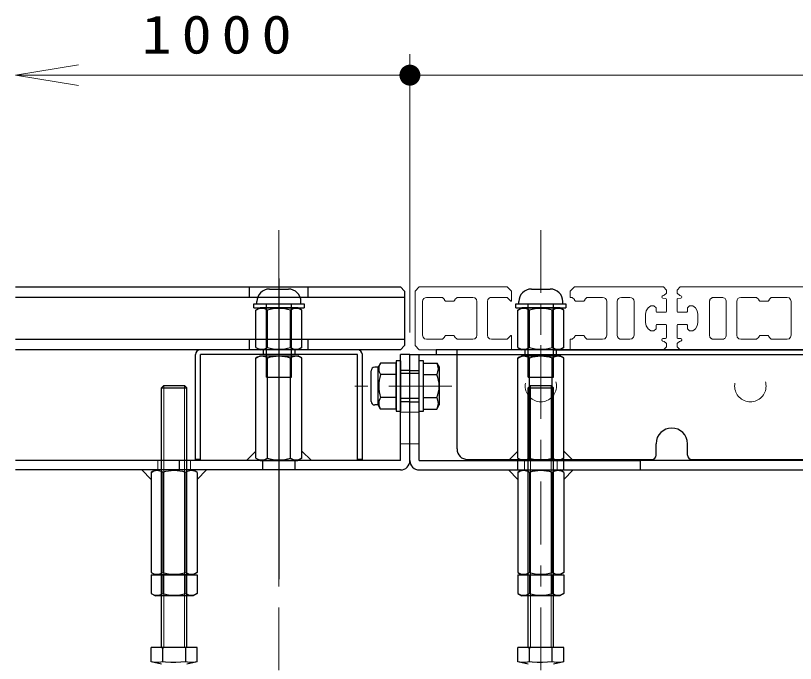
# Model space of a CAD drawing. Units: millimetres on the paper. Extents: x -385 to 0, y -594 to 267.
# Drawn here: x -181.01 to -143.79, y -175.74 to -144.84 of the extents above; entities that cross this region are included whole.
import ezdxf

# ---------------------------------------------------------------- set-up
doc = ezdxf.new("R2010")
doc.units = ezdxf.units.MM
doc.linetypes.add('USER1', pattern=[4.5, 2.5, -2])
doc.linetypes.add('USER2', pattern=[6, 3, -1, 1, -1])
doc.layers.add('1_10', color=7, linetype='Continuous', lineweight=25)
doc.styles.add('ＭＳ ゴシック', font='')
doc.styles.get('ＭＳ ゴシック').set_extended_font_data('MS Gothic')

# ---------------------------------------------------------------- blocks, each defined once
blk = doc.blocks.new('open_arrow')
at = {"color": 0, "linetype": 'Continuous', "lineweight": -2}
blk.add_lwpolyline([(7.5, 1.25), (0, 0), (7.5, -1.25)], dxfattribs=at)
blk = doc.blocks.new('filled_dot')
at = {"color": 0, "linetype": 'Continuous', "lineweight": -2, "const_width": 1.25}
blk.add_lwpolyline([(-0.625, 0, 1), (0.625, 0, 1)], format="xyb", close=True, dxfattribs=at)

msp = doc.modelspace()

# ---------------------------------------------------------------- linework, layer by layer
at = {"layer": '1_10', "lineweight": 13}
for p, q in [((-162.187, -159.954), (-162.187, -146.684)), ((-181.007, -147.684), (-162.187, -147.684)), ((-162.187, -147.684), (-62.187, -147.684))]:
    msp.add_line(p, q, dxfattribs=at)
at = {"layer": '1_10', "linetype": 'USER2', "lineweight": 13}
for p, q in [((-168.437, -182.071), (-168.437, -154.442)), ((-155.937, -182.071), (-155.937, -154.442)), ((-155.937, -163.568), (-155.937, -156.361)), ((-160.191, -162.514), (-164.812, -162.514))]:
    msp.add_line(p, q, dxfattribs=at)
at = {"layer": '1_10'}
for p, q in [((-168.437, -157.384), (-168.437, -171.721)), ((-168.887, -157.884), (-167.987, -157.884)), ((-156.387, -157.884), (-155.487, -157.884)), ((-169.487, -158.584), (-169.487, -158.484)), ((-167.387, -158.584), (-167.387, -158.484)), ((-156.987, -158.584), (-156.987, -158.484)), ((-154.887, -158.584), (-154.887, -158.484)), ((-169.637, -158.784), (-169.637, -158.584)), ((-169.637, -158.584), (-167.237, -158.584)), ((-169.637, -158.784), (-167.237, -158.784)), ((-169.534, -158.898), (-169.337, -158.784)), ((-169.534, -160.67), (-169.534, -158.898)), ((-169.487, -158.584), (-167.387, -158.584)), ((-167.537, -158.784), (-169.337, -158.784)), ((-169.037, -162.084), (-169.037, -158.584)), ((-168.986, -160.67), (-168.986, -158.898)), ((-167.889, -160.67), (-167.889, -158.898)), ((-167.837, -162.084), (-167.837, -158.584)), ((-167.34, -158.898), (-167.537, -158.784)), ((-167.34, -160.67), (-167.34, -158.898)), ((-167.237, -158.584), (-167.237, -158.784)), ((-157.137, -158.784), (-157.137, -158.584)), ((-157.137, -158.584), (-154.737, -158.584)), ((-157.137, -158.784), (-154.737, -158.784)), ((-157.034, -158.898), (-156.837, -158.784)), ((-157.034, -160.67), (-157.034, -158.898)), ((-156.987, -158.584), (-154.887, -158.584)), ((-155.037, -158.784), (-156.837, -158.784)), ((-156.537, -162.084), (-156.537, -158.584)), ((-156.486, -160.67), (-156.486, -158.898)), ((-155.389, -160.67), (-155.389, -158.898)), ((-155.337, -162.084), (-155.337, -158.584)), ((-154.84, -158.898), (-155.037, -158.784)), ((-154.84, -160.67), (-154.84, -158.898)), ((-154.737, -158.584), (-154.737, -158.784)), ((-164.687, -160.784), (-172.187, -160.784)), ((-169.534, -160.67), (-169.337, -160.784)), ((-167.537, -160.784), (-169.337, -160.784)), ((-169.187, -160.784), (-169.187, -161.014)), ((-167.687, -160.784), (-167.687, -161.014)), ((-167.34, -160.67), (-167.537, -160.784)), ((-160.937, -160.784), (-160.937, -161.014)), ((-157.034, -160.67), (-156.837, -160.784)), ((-155.037, -160.784), (-156.837, -160.784)), ((-156.687, -161.014), (-156.687, -160.784)), ((-155.337, -160.784), (-112.187, -160.784)), ((-155.187, -161.014), (-155.187, -160.784)), ((-154.84, -160.67), (-155.037, -160.784)), ((-172.417, -166.014), (-172.417, -161.014)), ((-172.187, -166.014), (-172.187, -161.014)), ((-164.687, -161.014), (-172.187, -161.014)), ((-169.534, -161.178), (-169.337, -161.064)), ((-169.337, -161.064), (-167.537, -161.064)), ((-167.34, -161.178), (-167.537, -161.064)), ((-164.687, -166.014), (-164.687, -161.014)), ((-164.457, -166.014), (-164.457, -161.014)), ((-162.637, -166.064), (-162.637, -161.014)), ((-162.187, -161.014), (-162.637, -161.014)), ((-162.187, -166.064), (-162.187, -161.014)), ((-162.187, -166.064), (-162.187, -161.014)), ((-162.187, -161.014), (-161.737, -161.014)), ((-161.737, -166.064), (-161.737, -161.014)), ((-160.937, -161.014), (-159.937, -161.014)), ((-157.034, -161.178), (-156.837, -161.064)), ((-156.837, -161.064), (-155.037, -161.064)), ((-154.84, -161.178), (-155.037, -161.064)), ((-169.534, -165.95), (-169.534, -161.178)), ((-168.986, -165.95), (-168.986, -161.178)), ((-167.889, -165.95), (-167.889, -161.178)), ((-167.34, -165.95), (-167.34, -161.178)), ((-163.583, -161.417), (-163.697, -161.614)), ((-162.837, -161.417), (-163.583, -161.417)), ((-162.637, -161.314), (-162.837, -161.314)), ((-162.837, -161.314), (-162.837, -163.714)), ((-162.837, -163.611), (-162.837, -161.417)), ((-162.637, -161.314), (-162.637, -163.714)), ((-161.537, -161.314), (-161.737, -161.314)), ((-161.737, -163.714), (-161.737, -161.314)), ((-161.537, -163.714), (-161.537, -161.314)), ((-161.537, -161.417), (-160.901, -161.417)), ((-160.901, -161.417), (-160.787, -161.614)), ((-157.034, -165.95), (-157.034, -161.178)), ((-156.486, -165.95), (-156.486, -161.178)), ((-155.389, -165.95), (-155.389, -161.178)), ((-154.84, -165.95), (-154.84, -161.178)), ((-164.037, -163.244), (-164.037, -161.784)), ((-163.697, -161.614), (-163.867, -161.614)), ((-163.697, -163.414), (-163.697, -161.614)), ((-162.187, -161.764), (-162.637, -161.764)), ((-162.187, -161.764), (-161.737, -161.764)), ((-160.787, -161.614), (-160.787, -163.414)), ((-169.037, -162.084), (-167.837, -162.084)), ((-164.037, -163.114), (-164.037, -161.914)), ((-162.837, -161.966), (-163.583, -161.966)), ((-161.737, -161.914), (-162.637, -161.914)), ((-161.537, -161.966), (-160.901, -161.966)), ((-156.537, -162.084), (-155.337, -162.084)), ((-162.837, -163.063), (-163.583, -163.063)), ((-161.737, -163.114), (-162.637, -163.114)), ((-162.187, -163.264), (-162.637, -163.264)), ((-162.187, -163.264), (-161.737, -163.264)), ((-161.537, -163.063), (-160.901, -163.063)), ((-163.697, -163.414), (-163.867, -163.414)), ((-163.583, -163.611), (-163.697, -163.414)), ((-162.837, -163.611), (-163.583, -163.611)), ((-162.837, -163.714), (-162.637, -163.714)), ((-161.737, -163.714), (-161.537, -163.714)), ((-161.537, -163.611), (-160.901, -163.611)), ((-160.901, -163.611), (-160.787, -163.414)), ((-169.534, -165.614), (-169.984, -166.064)), ((-167.34, -165.614), (-166.89, -166.064)), ((-157.034, -165.614), (-157.484, -166.064)), ((-154.84, -165.614), (-154.39, -166.064)), ((-169.534, -165.95), (-169.337, -166.064)), ((-167.34, -165.95), (-167.537, -166.064)), ((-157.034, -165.95), (-156.837, -166.064)), ((-154.84, -165.95), (-155.037, -166.064)), ((-173.187, -166.514), (-173.187, -166.064)), ((-162.637, -166.064), (-173.187, -166.064)), ((-172.187, -166.014), (-172.417, -166.014)), ((-169.337, -166.064), (-167.537, -166.064)), ((-169.212, -166.514), (-169.212, -166.064)), ((-167.662, -166.514), (-167.662, -166.064)), ((-164.457, -166.014), (-164.687, -166.014)), ((-161.737, -166.064), (-151.187, -166.064)), ((-157.037, -166.514), (-157.037, -166.064)), ((-156.837, -166.064), (-155.037, -166.064)), ((-154.837, -166.514), (-154.837, -166.064)), ((-151.187, -166.514), (-151.187, -166.064)), ((-174.534, -166.964), (-174.984, -166.514)), ((-174.534, -166.628), (-174.337, -166.514)), ((-174.534, -166.628), (-174.534, -171.4)), ((-172.537, -166.514), (-174.337, -166.514)), ((-173.986, -166.628), (-173.986, -171.4)), ((-162.637, -166.514), (-173.187, -166.514)), ((-172.889, -166.628), (-172.889, -171.4)), ((-172.34, -166.628), (-172.537, -166.514)), ((-172.34, -166.964), (-171.89, -166.514)), ((-172.34, -166.628), (-172.34, -171.4)), ((-161.737, -166.514), (-151.187, -166.514)), ((-157.034, -166.964), (-157.484, -166.514)), ((-157.034, -166.628), (-156.837, -166.514)), ((-157.034, -166.628), (-157.034, -171.4)), ((-156.837, -166.514), (-155.037, -166.514)), ((-156.486, -166.628), (-156.486, -171.4)), ((-155.389, -166.628), (-155.389, -171.4)), ((-154.84, -166.628), (-155.037, -166.514)), ((-154.84, -166.964), (-154.39, -166.514)), ((-154.84, -166.628), (-154.84, -171.4)), ((-174.534, -171.4), (-174.337, -171.514)), ((-174.534, -171.514), (-174.534, -172.4)), ((-174.534, -171.514), (-172.34, -171.514)), ((-172.537, -171.514), (-174.337, -171.514)), ((-173.986, -171.514), (-173.986, -172.4)), ((-172.889, -171.514), (-172.889, -172.4)), ((-172.34, -171.4), (-172.537, -171.514)), ((-172.34, -171.514), (-172.34, -172.4)), ((-157.034, -171.4), (-156.837, -171.514)), ((-157.034, -171.514), (-157.034, -172.4)), ((-157.034, -171.514), (-154.84, -171.514)), ((-156.837, -171.514), (-155.037, -171.514)), ((-156.486, -171.514), (-156.486, -172.4)), ((-155.389, -171.514), (-155.389, -172.4)), ((-154.84, -171.4), (-155.037, -171.514)), ((-154.84, -171.514), (-154.84, -172.4)), ((-174.534, -172.4), (-174.337, -172.514)), ((-172.537, -172.514), (-174.337, -172.514)), ((-172.34, -172.4), (-172.537, -172.514)), ((-157.034, -172.4), (-156.837, -172.514)), ((-155.037, -172.514), (-156.837, -172.514)), ((-154.84, -172.4), (-155.037, -172.514))]:
    msp.add_line(p, q, dxfattribs=at)
at = {"layer": '1_10', "color": 40}
for p, q in [((-181.007, -157.784), (-162.637, -157.784)), ((-174.237, -157.784), (-162.637, -157.784)), ((-169.837, -158.284), (-169.837, -157.784)), ((-167.037, -158.284), (-167.037, -157.784)), ((-162.637, -157.784), (-162.437, -157.984)), ((-162.637, -157.784), (-162.437, -157.984)), ((-162.437, -157.984), (-162.437, -159.034)), ((-162.437, -157.984), (-162.437, -160.584)), ((-162.437, -158.284), (-181.007, -158.284)), ((-181.007, -160.284), (-162.437, -160.284)), ((-169.837, -160.784), (-169.837, -160.284)), ((-167.037, -160.784), (-167.037, -160.284)), ((-162.637, -160.784), (-181.007, -160.784)), ((-162.637, -160.784), (-174.237, -160.784)), ((-162.437, -160.584), (-162.637, -160.784)), ((-162.437, -160.584), (-162.637, -160.784))]:
    msp.add_line(p, q, dxfattribs=at)
at = {"layer": '1_10', "color": 40, "lineweight": 13}
for p, q in [((-161.737, -157.784), (-161.937, -157.984)), ((-157.537, -157.784), (-161.737, -157.784)), ((-157.537, -157.784), (-157.337, -157.984)), ((-154.537, -157.984), (-154.337, -157.784)), ((-150.087, -157.784), (-154.337, -157.784)), ((-161.937, -157.984), (-161.937, -160.584)), ((-157.337, -158.459), (-157.337, -157.984)), ((-154.537, -158.284), (-154.537, -157.984)), ((-157.362, -158.459), (-157.337, -158.459)), ((-154.437, -158.284), (-154.537, -158.284)), ((-157.362, -160.109), (-157.537, -160.284)), ((-157.362, -160.109), (-157.337, -160.109)), ((-157.337, -160.784), (-157.337, -160.109)), ((-154.537, -160.784), (-154.537, -160.284)), ((-154.437, -160.284), (-154.537, -160.284)), ((-161.737, -160.784), (-161.937, -160.584)), ((-161.737, -160.784), (-157.337, -160.784)), ((-154.537, -160.784), (-150.087, -160.784))]:
    msp.add_line(p, q, dxfattribs=at)
at = {"layer": '1_10', "color": 190}
for p, q in [((-63.437, -160.784), (-160.937, -160.784)), ((-159.937, -165.514), (-159.937, -160.784)), ((-160.937, -161.014), (-63.437, -161.014)), ((-150.437, -165.814), (-150.437, -165.264)), ((-148.937, -165.814), (-148.937, -165.264)), ((-159.437, -166.014), (-150.637, -166.014)), ((-148.737, -166.014), (-75.637, -166.014))]:
    msp.add_line(p, q, dxfattribs=at)
at = {"layer": '1_10', "color": 60}
for p, q in [((-161.737, -161.014), (-62.637, -161.014)), ((-173.187, -166.064), (-181.007, -166.064)), ((-73.187, -166.064), (-151.187, -166.064)), ((-173.187, -166.514), (-181.007, -166.514)), ((-151.187, -166.514), (-73.187, -166.514))]:
    msp.add_line(p, q, dxfattribs=at)
at = {"layer": '1_10', "color": 190, "linetype": 'USER1', "lineweight": 13}
msp.add_line((-63.437, -161.014), (-160.937, -161.014), dxfattribs=at)
at = {"layer": '1_10', "color": 4}
for p, q in [((-174.037, -162.591), (-173.93, -162.484)), ((-174.037, -162.591), (-172.837, -162.591)), ((-174.037, -174.984), (-174.037, -162.591)), ((-173.93, -162.484), (-172.945, -162.484)), ((-172.945, -162.484), (-172.837, -162.591)), ((-172.837, -174.984), (-172.837, -162.591)), ((-156.537, -162.591), (-156.43, -162.484)), ((-156.537, -162.591), (-155.337, -162.591)), ((-156.537, -174.984), (-156.537, -162.591)), ((-156.43, -162.484), (-155.445, -162.484)), ((-155.445, -162.484), (-155.337, -162.591)), ((-155.337, -174.984), (-155.337, -162.591)), ((-174.534, -175.66), (-174.534, -174.984)), ((-172.34, -174.984), (-174.534, -174.984)), ((-174.037, -174.984), (-173.93, -174.984)), ((-173.986, -175.66), (-173.986, -174.984)), ((-172.837, -174.984), (-172.945, -174.984)), ((-172.889, -175.66), (-172.889, -174.984)), ((-172.34, -175.66), (-172.34, -174.984)), ((-157.034, -175.66), (-157.034, -174.984)), ((-154.84, -174.984), (-157.034, -174.984)), ((-156.537, -174.984), (-156.43, -174.984)), ((-156.486, -175.66), (-156.486, -174.984)), ((-155.337, -174.984), (-155.445, -174.984)), ((-155.389, -175.66), (-155.389, -174.984)), ((-154.84, -175.66), (-154.84, -174.984)), ((-174.037, -175.784), (-174.534, -175.66)), ((-172.34, -175.66), (-172.837, -175.784)), ((-156.537, -175.784), (-157.034, -175.66)), ((-154.84, -175.66), (-155.337, -175.784))]:
    msp.add_line(p, q, dxfattribs=at)
at = {"layer": '1_10', "color": 4, "lineweight": 13}
for p, q in [((-173.93, -174.984), (-173.93, -162.484)), ((-172.945, -174.984), (-172.945, -162.484)), ((-156.43, -174.984), (-156.43, -162.484)), ((-155.445, -174.984), (-155.445, -162.484))]:
    msp.add_line(p, q, dxfattribs=at)
at = {"layer": '1_10', "linetype": 'USER1', "lineweight": 13}
for p, q in [((-162.187, -163.764), (-162.637, -163.764)), ((-162.187, -163.764), (-161.737, -163.764)), ((-162.187, -165.264), (-162.637, -165.264)), ((-162.187, -165.264), (-161.737, -165.264)), ((-174.212, -166.064), (-174.212, -166.514)), ((-172.662, -166.064), (-172.662, -166.514)), ((-169.212, -166.514), (-169.212, -166.064)), ((-167.662, -166.514), (-167.662, -166.064)), ((-156.712, -166.064), (-156.712, -166.514)), ((-156.712, -166.514), (-156.712, -166.064)), ((-155.162, -166.064), (-155.162, -166.514)), ((-155.162, -166.514), (-155.162, -166.064))]:
    msp.add_line(p, q, dxfattribs=at)
at = {"layer": '1_10', "color": 40, "lineweight": 13}
for points in [[(-150.087, -160.784), (-149.937, -160.634), (-149.937, -160.508), (-149.942, -160.486), (-149.956, -160.469), (-150.054, -160.39), (-150.063, -160.385), (-150.072, -160.381), (-150.126, -160.365), (-150.152, -160.347), (-150.162, -160.316), (-150.162, -160.301), (-150.149, -160.266), (-150.116, -160.25), (-149.983, -160.238), (-149.951, -160.222), (-149.937, -160.188), (-149.937, -159.609), (-149.962, -159.584), (-150.412, -159.584), (-150.437, -159.609), (-150.437, -159.784), (-150.537, -159.884), (-150.687, -159.884), (-150.816, -159.783), (-150.903, -159.644), (-150.937, -159.484), (-150.937, -159.084), (-150.903, -158.924), (-150.816, -158.785), (-150.687, -158.684), (-150.537, -158.684), (-150.437, -158.784), (-150.437, -158.959), (-150.412, -158.984), (-149.962, -158.984), (-149.937, -158.959), (-149.937, -158.381), (-149.951, -158.346), (-149.983, -158.33), (-150.116, -158.318), (-150.149, -158.302), (-150.162, -158.268), (-150.162, -158.252), (-150.152, -158.222), (-150.126, -158.203), (-150.072, -158.187), (-150.063, -158.183), (-150.054, -158.178), (-149.956, -158.099), (-149.942, -158.082), (-149.937, -158.06), (-149.937, -157.934), (-150.087, -157.784)], [(-135.087, -157.784), (-149.287, -157.784), (-149.437, -157.934), (-149.437, -158.06), (-149.432, -158.082), (-149.418, -158.099), (-149.32, -158.178), (-149.312, -158.183), (-149.303, -158.187), (-149.248, -158.203), (-149.222, -158.222), (-149.212, -158.252), (-149.212, -158.268), (-149.226, -158.302), (-149.259, -158.318), (-149.391, -158.33), (-149.424, -158.346), (-149.437, -158.381), (-149.437, -158.959), (-149.412, -158.984), (-148.962, -158.984), (-148.937, -158.959), (-148.937, -158.784), (-148.837, -158.684), (-148.687, -158.684), (-148.558, -158.785), (-148.471, -158.924), (-148.437, -159.084), (-148.437, -159.484), (-148.471, -159.644), (-148.558, -159.783), (-148.687, -159.884), (-148.837, -159.884), (-148.937, -159.784), (-148.937, -159.609), (-148.962, -159.584), (-149.412, -159.584), (-149.437, -159.609), (-149.437, -160.188), (-149.424, -160.222), (-149.391, -160.238), (-149.259, -160.25), (-149.226, -160.266), (-149.212, -160.301), (-149.212, -160.316), (-149.222, -160.347), (-149.248, -160.365), (-149.303, -160.381), (-149.312, -160.385), (-149.32, -160.39), (-149.418, -160.469), (-149.432, -160.486), (-149.437, -160.508), (-149.437, -160.634), (-149.287, -160.784), (-135.087, -160.784)], [(-157.537, -160.284), (-158.287, -160.284), (-158.387, -160.257), (-158.46, -160.184), (-158.487, -160.084), (-158.487, -158.484), (-158.484, -158.449), (-158.475, -158.416), (-158.46, -158.384), (-158.44, -158.355), (-158.416, -158.331), (-158.387, -158.311), (-158.356, -158.296), (-158.322, -158.287), (-158.287, -158.284), (-157.537, -158.284), (-157.362, -158.459)], [(-154.437, -158.284), (-154.337, -158.384), (-154.337, -158.409), (-154.287, -158.459), (-153.887, -158.459), (-153.837, -158.409), (-153.837, -158.384), (-153.737, -158.284), (-152.987, -158.284), (-152.911, -158.299), (-152.846, -158.343), (-152.802, -158.407), (-152.787, -158.484), (-152.787, -160.084)], [(-152.787, -160.084), (-152.814, -160.184), (-152.887, -160.257), (-152.987, -160.284), (-153.737, -160.284), (-153.837, -160.184), (-153.837, -160.159), (-153.887, -160.109), (-154.287, -160.109), (-154.337, -160.159), (-154.337, -160.184), (-154.437, -160.284)]]:
    msp.add_lwpolyline(points, dxfattribs=at)
for points in [[(-160.087, -158.459), (-160.037, -158.409), (-160.037, -158.384), (-159.937, -158.284), (-159.187, -158.284), (-159.087, -158.311), (-159.014, -158.384), (-158.987, -158.484), (-158.987, -160.084), (-159.014, -160.184), (-159.087, -160.257), (-159.187, -160.284), (-159.937, -160.284), (-160.037, -160.184), (-160.037, -160.159), (-160.087, -160.109), (-160.487, -160.109), (-160.537, -160.159), (-160.537, -160.184), (-160.637, -160.284), (-161.387, -160.284), (-161.487, -160.257), (-161.56, -160.184), (-161.587, -160.084), (-161.587, -158.484), (-161.572, -158.407), (-161.529, -158.343), (-161.464, -158.299), (-161.387, -158.284), (-160.637, -158.284), (-160.537, -158.384), (-160.537, -158.409), (-160.487, -158.459)], [(-152.087, -158.284), (-151.687, -158.284), (-151.611, -158.299), (-151.546, -158.343), (-151.502, -158.407), (-151.487, -158.484), (-151.487, -160.084), (-151.514, -160.184), (-151.587, -160.257), (-151.687, -160.284), (-152.087, -160.284), (-152.164, -160.269), (-152.229, -160.225), (-152.272, -160.161), (-152.287, -160.084), (-152.287, -158.484), (-152.272, -158.407), (-152.229, -158.343), (-152.164, -158.299)], [(-147.814, -160.239), (-147.842, -160.211), (-147.853, -160.195), (-147.864, -160.178), (-147.872, -160.161), (-147.879, -160.142), (-147.883, -160.123), (-147.886, -160.104), (-147.887, -160.084), (-147.887, -158.484), (-147.886, -158.464), (-147.883, -158.445), (-147.879, -158.426), (-147.872, -158.407), (-147.864, -158.39), (-147.853, -158.373), (-147.842, -158.357), (-147.814, -158.329), (-147.798, -158.318), (-147.781, -158.308), (-147.764, -158.299), (-147.745, -158.293), (-147.726, -158.288), (-147.707, -158.285), (-147.687, -158.284), (-147.287, -158.284), (-147.248, -158.288), (-147.211, -158.299), (-147.176, -158.318), (-147.146, -158.343), (-147.121, -158.373), (-147.102, -158.407), (-147.091, -158.445), (-147.087, -158.484), (-147.087, -160.084), (-147.091, -160.123), (-147.102, -160.161), (-147.121, -160.195), (-147.146, -160.225), (-147.176, -160.25), (-147.211, -160.269), (-147.248, -160.28), (-147.287, -160.284), (-147.687, -160.284), (-147.707, -160.283), (-147.726, -160.28), (-147.745, -160.275), (-147.764, -160.269), (-147.781, -160.26), (-147.798, -160.25)], [(-145.087, -158.459), (-145.037, -158.409), (-145.037, -158.384), (-144.937, -158.284), (-144.187, -158.284), (-144.087, -158.311), (-144.014, -158.384), (-143.987, -158.484), (-143.987, -160.084), (-144.014, -160.184), (-144.087, -160.257), (-144.187, -160.284), (-144.937, -160.284), (-145.037, -160.184), (-145.037, -160.159), (-145.087, -160.109), (-145.487, -160.109), (-145.537, -160.159), (-145.537, -160.184), (-145.637, -160.284), (-146.387, -160.284), (-146.487, -160.257), (-146.56, -160.184), (-146.587, -160.084), (-146.587, -158.484), (-146.572, -158.407), (-146.529, -158.343), (-146.464, -158.299), (-146.387, -158.284), (-145.637, -158.284), (-145.537, -158.384), (-145.537, -158.409), (-145.487, -158.459)]]:
    msp.add_lwpolyline(points, close=True, dxfattribs=at)
at = {"layer": '1_10', "color": 4}
for points in [[(-173.986, -175.66), (-174.076, -175.68), (-174.167, -175.692), (-174.258, -175.697), (-174.35, -175.693), (-174.442, -175.68), (-174.534, -175.66)], [(-172.889, -175.66), (-173.126, -175.685), (-173.363, -175.696), (-173.605, -175.693), (-173.845, -175.676), (-173.986, -175.66)], [(-172.34, -175.66), (-172.431, -175.68), (-172.521, -175.692), (-172.612, -175.697), (-172.705, -175.693), (-172.797, -175.68), (-172.889, -175.66)], [(-156.486, -175.66), (-156.576, -175.68), (-156.667, -175.692), (-156.758, -175.697), (-156.85, -175.693), (-156.942, -175.68), (-157.034, -175.66)], [(-155.389, -175.66), (-155.626, -175.685), (-155.863, -175.696), (-156.105, -175.693), (-156.345, -175.676), (-156.486, -175.66)], [(-154.84, -175.66), (-154.931, -175.68), (-155.021, -175.692), (-155.112, -175.697), (-155.205, -175.693), (-155.297, -175.68), (-155.389, -175.66)]]:
    msp.add_lwpolyline(points, dxfattribs=at)
at = {"layer": '1_10', "color": 60, "linetype": 'USER1', "lineweight": 13}
for centre in [(-155.937, -162.514), (-145.937, -162.514)]:
    msp.add_circle(centre, 0.75, dxfattribs=at)
at = {"layer": '1_10'}
for centre, radius, start, end in [((-168.887, -158.484), 0.6, 90, 180), ((-167.987, -158.484), 0.6, 0, 90), ((-156.387, -158.484), 0.6, 90, 180), ((-155.487, -158.484), 0.6, 0, 90), ((-169.26, -159.299), 0.486, 55.6159, 124.3841), ((-168.437, -160.628), 1.815, 72.4121, 107.5879), ((-167.614, -159.299), 0.486, 55.6159, 124.3841), ((-156.76, -159.299), 0.486, 55.6159, 124.3841), ((-155.937, -160.628), 1.815, 72.4121, 107.5879), ((-155.114, -159.299), 0.486, 55.6159, 124.3841), ((-172.187, -161.014), 0.23, 90, 180), ((-169.26, -160.27), 0.486, 235.6159, 304.3841), ((-168.437, -158.94), 1.815, 252.4121, 287.5879), ((-167.614, -160.27), 0.486, 235.6159, 304.3841), ((-164.687, -161.014), 0.23, 0, 90), ((-156.76, -160.27), 0.486, 235.6159, 304.3841), ((-155.937, -158.94), 1.815, 252.4121, 287.5879), ((-155.114, -160.27), 0.486, 235.6159, 304.3841), ((-169.26, -161.579), 0.486, 55.6159, 124.3841), ((-168.437, -162.908), 1.815, 72.4121, 107.5879), ((-167.614, -161.579), 0.486, 55.6159, 124.3841), ((-156.76, -161.579), 0.486, 55.6159, 124.3841), ((-155.937, -162.908), 1.815, 72.4121, 107.5879), ((-155.114, -161.579), 0.486, 55.6159, 124.3841), ((-163.183, -161.691), 0.486, 145.6159, 214.3841), ((-161.376, -161.691), 0.548, 330, 30), ((-163.867, -161.784), 0.17, 90, 180), ((-161.853, -162.514), 1.815, 162.4121, 197.5879), ((-162.167, -162.514), 1.38, 336.5735, 23.4265), ((-163.867, -163.244), 0.17, 180, 270), ((-163.183, -163.337), 0.486, 145.6159, 214.3841), ((-161.376, -163.337), 0.548, 330, 30), ((-169.26, -165.55), 0.486, 235.6159, 304.3841), ((-168.437, -164.22), 1.815, 252.4121, 287.5879), ((-167.614, -165.55), 0.486, 235.6159, 304.3841), ((-156.76, -165.55), 0.486, 235.6159, 304.3841), ((-155.937, -164.22), 1.815, 252.4121, 287.5879), ((-155.114, -165.55), 0.486, 235.6159, 304.3841), ((-162.637, -166.064), 0.45, 270, 0), ((-161.737, -166.064), 0.45, 180, 270), ((-174.26, -167.029), 0.486, 55.6159, 124.3841), ((-173.437, -168.358), 1.815, 72.4121, 107.5879), ((-172.614, -167.029), 0.486, 55.6159, 124.3841), ((-156.76, -167.029), 0.486, 55.6159, 124.3841), ((-155.937, -168.358), 1.815, 72.4121, 107.5879), ((-155.114, -167.029), 0.486, 55.6159, 124.3841), ((-174.26, -171), 0.486, 235.6159, 304.3841), ((-173.437, -169.67), 1.815, 252.4121, 287.5879), ((-172.614, -171), 0.486, 235.6159, 304.3841), ((-156.76, -171), 0.486, 235.6159, 304.3841), ((-155.937, -169.67), 1.815, 252.4121, 287.5879), ((-155.114, -171), 0.486, 235.6159, 304.3841), ((-174.26, -172), 0.486, 235.6159, 304.3841), ((-173.437, -170.67), 1.815, 252.4121, 287.5879), ((-172.614, -172), 0.486, 235.6159, 304.3841), ((-156.76, -172), 0.486, 235.6159, 304.3841), ((-155.937, -170.67), 1.815, 252.4121, 287.5879), ((-155.114, -172), 0.486, 235.6159, 304.3841)]:
    msp.add_arc(centre, radius, start, end, dxfattribs=at)
at = {"layer": '1_10', "color": 190}
for centre, radius, start, end in [((-149.687, -165.264), 0.75, 0, 180), ((-159.437, -165.514), 0.5, 180, 270), ((-150.637, -165.814), 0.2, 270, 0), ((-148.737, -165.814), 0.2, 180, 270)]:
    msp.add_arc(centre, radius, start, end, dxfattribs=at)

# ---------------------------------------------------------------- block references
at = {"layer": '1_10', "lineweight": 13, "xscale": 0.4, "yscale": 0.4}
for name, p in [('open_arrow', (-181.007, -147.684)), ('filled_dot', (-162.187, -147.684))]:
    msp.add_blockref(name, p, dxfattribs=at)
at = {"layer": '1_10', "lineweight": 13, "xscale": 0.4, "yscale": 0.4, "rotation": 180}
msp.add_blockref('filled_dot', (-162.187, -147.684), dxfattribs=at)

# ---------------------------------------------------------------- texts
at = {"layer": '1_10', "insert": (-171.176, -146.684), "char_height": 1.833, "attachment_point": 8, "style": 'ＭＳ ゴシック'}
msp.add_mtext('\\T1.33;\\W1.15;1000', dxfattribs=at)

doc.saveas('drawing.dxf')
